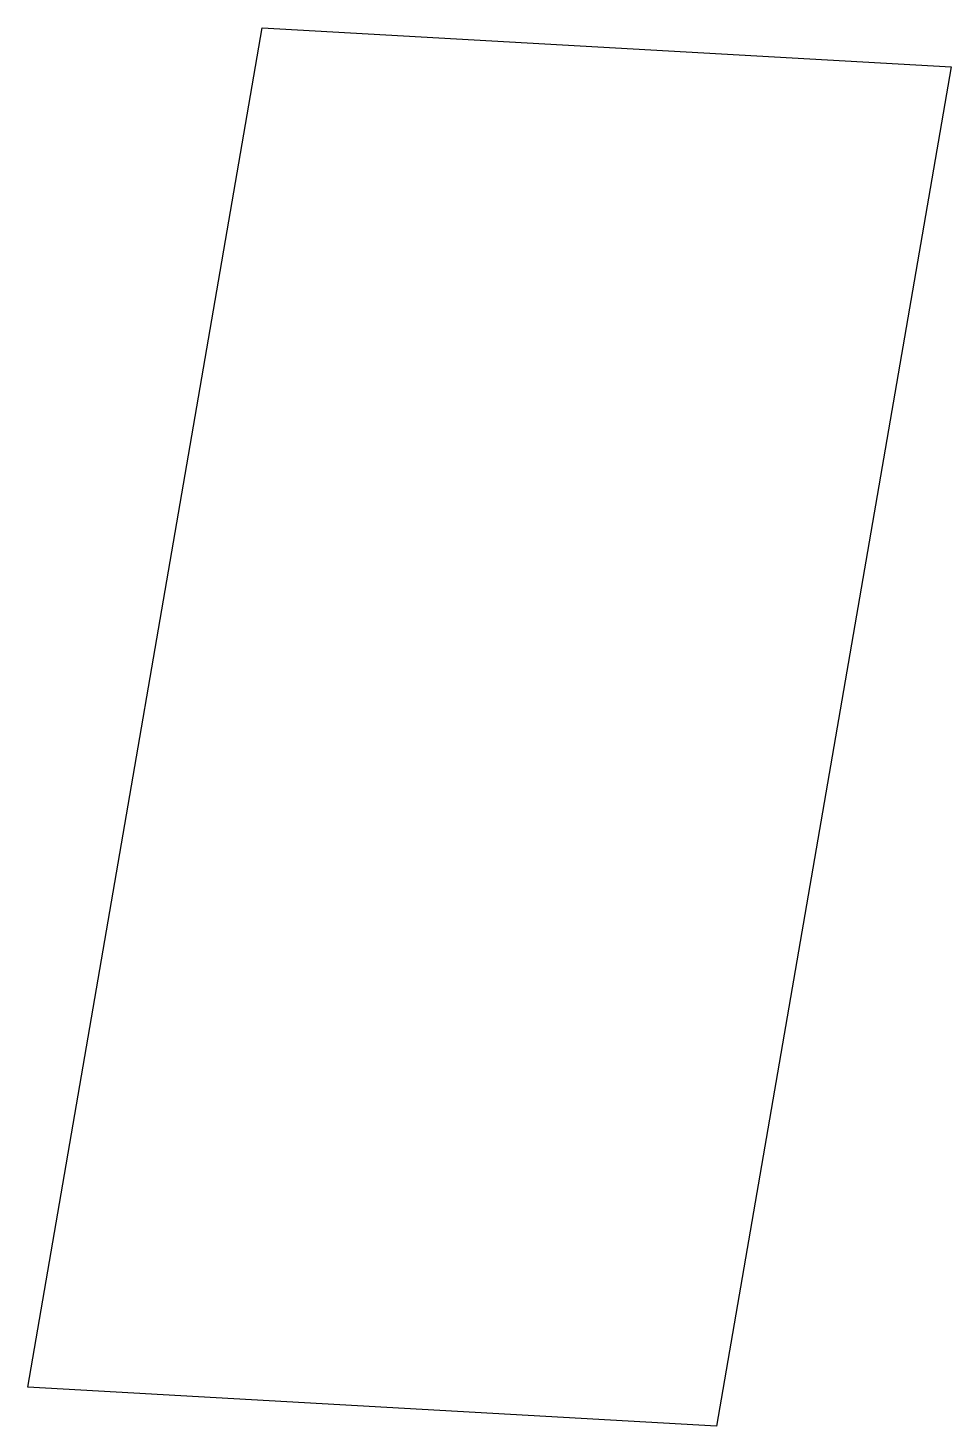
# Model space of a CAD drawing. Header units: inches. Extents: x 611670 to 611683.4, y 1319083.7 to 1319104.1.
import ezdxf

# ---------------------------------------------------------------- set-up
doc = ezdxf.new("R2010")
doc.units = ezdxf.units.IN
doc.header["$MEASUREMENT"] = 0

msp = doc.modelspace()

# ---------------------------------------------------------------- linework, layer by layer
msp.add_lwpolyline([(611673.3912, 1319104.1111), (611683.4274, 1319103.5427), (611680.0113, 1319083.7351), (611669.9774, 1319084.3031)], close=True)

doc.saveas('drawing.dxf')
